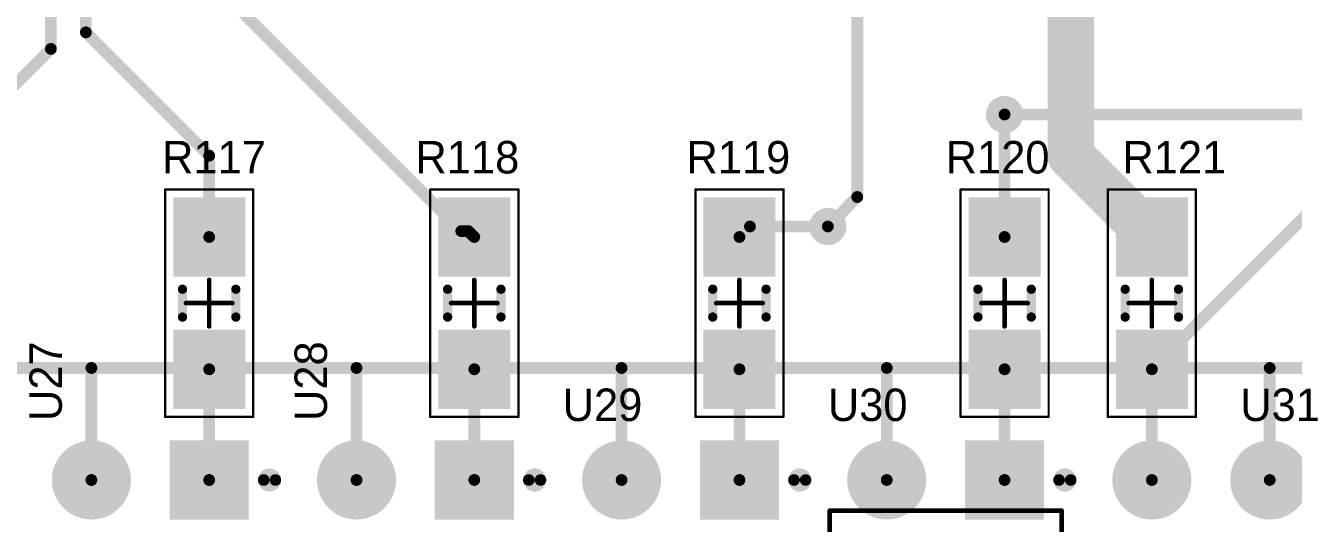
# Model space of a CAD drawing. Header units: millimetres. Extents: x 37 to 246, y 26 to 184.
# Drawn here: x 81.13 to 108.47, y 91.14 to 101.87 of the extents above; entities that cross this region are included whole.
import ezdxf

# ---------------------------------------------------------------- set-up
doc = ezdxf.new("R2010")
doc.units = ezdxf.units.MM
for name, color, linetype in [('BottomLayer', 5, 'Continuous'), ('BottomSolder', 6, 'Continuous'), ('Mechanical13', 56, 'Continuous'), ('Mechanical15', 56, 'Continuous'), ('MultiLayer', 9, 'Continuous'), ('PadHoleLayer', 156, 'Continuous'), ('TopLayer', 1, 'Continuous'), ('TopOverlay', 2, 'Continuous'), ('TopPaste', 8, 'Continuous'), ('TopSolder', 216, 'Continuous'), ('ViaHoleLayer', 16, 'Continuous')]:
    doc.layers.add(name, color=color, linetype=linetype)

msp = doc.modelspace()

# ---------------------------------------------------------------- linework, layer by layer
at = {"layer": 'BottomLayer', "const_width": 0.254}
for points in [[(99.06, 98.171), (99.06, 123.825)], [(102.235, 99.949), (109.474, 99.949)], [(98.425, 97.536), (99.06, 98.171)], [(76.835, 94.488), (82.55, 94.488)], [(82.55, 94.488), (88.265, 94.488)], [(82.55, 92.075), (82.55, 94.488)], [(88.265, 94.488), (93.98, 94.488)], [(88.265, 92.075), (88.265, 94.488)], [(93.979, 94.487), (93.98, 94.488)], [(93.979, 92.075), (93.979, 94.487)], [(93.98, 94.488), (99.695, 94.488)], [(99.695, 94.488), (107.95, 94.488)], [(99.695, 92.075), (99.695, 94.488)], [(107.949, 94.487), (107.95, 94.488)], [(107.949, 92.075), (107.949, 94.487)], [(107.95, 94.488), (113.665, 94.488)]]:
    msp.add_lwpolyline(points, dxfattribs=at)
at = {"layer": 'BottomLayer'}
for points, const_width in [([(102.035, 99.949, 1), (102.435, 99.949, 1)], 0.4), ([(102.171, 99.949, 1), (102.299, 99.949, 1)], 0.127), ([(98.996, 98.171, 1), (99.123, 98.171, 1)], 0.127), ([(98.996, 98.171, 1), (99.123, 98.171, 1)], 0.127), ([(98.225, 97.536, 1), (98.625, 97.536, 1)], 0.4), ([(98.361, 97.536, 1), (98.488, 97.536, 1)], 0.127), ([(82.486, 94.488, 1), (82.614, 94.488, 1)], 0.127), ([(82.486, 94.488, 1), (82.614, 94.488, 1)], 0.127), ([(82.486, 94.488, 1), (82.614, 94.488, 1)], 0.127), ([(88.201, 94.488, 1), (88.328, 94.488, 1)], 0.127), ([(88.201, 94.488, 1), (88.328, 94.488, 1)], 0.127), ([(88.201, 94.488, 1), (88.328, 94.488, 1)], 0.127), ([(93.916, 94.487, 1), (94.043, 94.487, 1)], 0.127), ([(93.916, 94.487, 1), (94.043, 94.487, 1)], 0.127), ([(93.916, 94.488, 1), (94.043, 94.488, 1)], 0.127), ([(93.916, 94.488, 1), (94.043, 94.488, 1)], 0.127), ([(93.916, 94.488, 1), (94.043, 94.488, 1)], 0.127), ([(99.631, 94.488, 1), (99.758, 94.488, 1)], 0.127), ([(99.631, 94.488, 1), (99.758, 94.488, 1)], 0.127), ([(99.631, 94.488, 1), (99.758, 94.488, 1)], 0.127), ([(107.886, 94.487, 1), (108.013, 94.487, 1)], 0.127), ([(107.886, 94.487, 1), (108.013, 94.487, 1)], 0.127), ([(107.886, 94.488, 1), (108.013, 94.488, 1)], 0.127), ([(107.886, 94.488, 1), (108.013, 94.488, 1)], 0.127), ([(107.886, 94.488, 1), (108.013, 94.488, 1)], 0.127), ([(82.175, 92.075, 1), (82.925, 92.075, 1)], 0.75), ([(87.89, 92.075, 1), (88.64, 92.075, 1)], 0.75), ([(93.604, 92.075, 1), (94.354, 92.075, 1)], 0.75), ([(99.32, 92.075, 1), (100.07, 92.075, 1)], 0.75), ([(105.034, 92.075, 1), (105.784, 92.075, 1)], 0.75), ([(107.574, 92.075, 1), (108.324, 92.075, 1)], 0.75), ([(82.486, 92.075, 1), (82.614, 92.075, 1)], 0.127), ([(88.201, 92.075, 1), (88.328, 92.075, 1)], 0.127), ([(93.916, 92.075, 1), (94.043, 92.075, 1)], 0.127), ([(99.631, 92.075, 1), (99.758, 92.075, 1)], 0.127), ([(107.886, 92.075, 1), (108.013, 92.075, 1)], 0.127)]:
    msp.add_lwpolyline(points, format="xyb", close=True, dxfattribs=dict(at, const_width=const_width))
for points in [[(84.34, 92.825), (84.34, 91.325), (85.84, 92.825), (85.84, 91.325)], [(90.055, 92.825), (90.055, 91.325), (91.555, 92.825), (91.555, 91.325)], [(95.769, 92.825), (95.769, 91.325), (97.269, 92.825), (97.269, 91.325)], [(101.485, 92.825), (101.485, 91.325), (102.985, 92.825), (102.985, 91.325)]]:
    msp.add_solid(points, dxfattribs=at)
at = {"layer": 'BottomSolder', "const_width": 0.852}
for points in [[(82.124, 92.075, 1), (82.976, 92.075, 1)], [(87.839, 92.075, 1), (88.691, 92.075, 1)], [(93.553, 92.075, 1), (94.405, 92.075, 1)], [(99.269, 92.075, 1), (100.121, 92.075, 1)], [(104.983, 92.075, 1), (105.835, 92.075, 1)], [(107.523, 92.075, 1), (108.375, 92.075, 1)]]:
    msp.add_lwpolyline(points, format="xyb", close=True, dxfattribs=at)
at = {"layer": 'BottomSolder'}
for points in [[(84.238, 92.927), (84.238, 91.223), (85.942, 92.927), (85.942, 91.223)], [(89.953, 92.927), (89.953, 91.223), (91.657, 92.927), (91.657, 91.223)], [(95.668, 92.927), (95.668, 91.223), (97.371, 92.927), (97.371, 91.223)], [(101.383, 92.927), (101.383, 91.223), (103.087, 92.927), (103.087, 91.223)]]:
    msp.add_solid(points, dxfattribs=at)
at = {"layer": 'Mechanical13', "const_width": 0.1}
for points in [[(98.465, 91.415), (103.465, 91.415)], [(98.465, 85.115), (98.465, 91.415)], [(103.465, 85.115), (103.465, 91.415)]]:
    msp.add_lwpolyline(points, dxfattribs=at)
at = {"layer": 'Mechanical13', "const_width": 0.05}
for points in [[(98.44, 91.415, 1), (98.49, 91.415, 1)], [(98.44, 91.415, 1), (98.49, 91.415, 1)], [(103.44, 91.415, 1), (103.49, 91.415, 1)], [(103.44, 91.415, 1), (103.49, 91.415, 1)]]:
    msp.add_lwpolyline(points, format="xyb", close=True, dxfattribs=at)
at = {"layer": 'Mechanical15'}
for points, const_width in [([(84.139, 98.335), (86.039, 98.335)], 0.05), ([(84.139, 93.435), (84.139, 98.335)], 0.05), ([(86.039, 93.435), (86.039, 98.335)], 0.05), ([(89.854, 93.435), (89.854, 98.335)], 0.05), ([(89.854, 98.335), (91.754, 98.335)], 0.05), ([(91.754, 93.435), (91.754, 98.335)], 0.05), ([(95.569, 93.435), (95.569, 98.335)], 0.05), ([(95.569, 98.335), (97.469, 98.335)], 0.05), ([(97.469, 93.435), (97.469, 98.335)], 0.05), ([(101.285, 93.435), (101.285, 98.335)], 0.05), ([(101.285, 98.335), (103.185, 98.335)], 0.05), ([(103.185, 93.435), (103.185, 98.335)], 0.05), ([(104.459, 98.335), (106.359, 98.335)], 0.05), ([(104.459, 93.435), (104.459, 98.335)], 0.05), ([(106.359, 93.435), (106.359, 98.335)], 0.05), ([(85.089, 95.385), (85.089, 96.385)], 0.1), ([(90.804, 95.385), (90.804, 96.385)], 0.1), ([(96.519, 95.385), (96.519, 96.385)], 0.1), ([(102.235, 95.385), (102.235, 96.385)], 0.1), ([(105.409, 95.385), (105.409, 96.385)], 0.1), ([(84.589, 95.885), (85.589, 95.885)], 0.1), ([(90.304, 95.885), (91.304, 95.885)], 0.1), ([(96.019, 95.885), (97.019, 95.885)], 0.1), ([(101.735, 95.885), (102.735, 95.885)], 0.1), ([(104.909, 95.885), (105.909, 95.885)], 0.1), ([(84.139, 93.435), (86.039, 93.435)], 0.05), ([(89.854, 93.435), (91.754, 93.435)], 0.05), ([(95.569, 93.435), (97.469, 93.435)], 0.05), ([(101.285, 93.435), (103.185, 93.435)], 0.05), ([(104.459, 93.435), (106.359, 93.435)], 0.05)]:
    msp.add_lwpolyline(points, dxfattribs=dict(at, const_width=const_width))
for points, const_width in [([(84.127, 98.335, 1), (84.152, 98.335, 1)], 0.025), ([(84.127, 98.335, 1), (84.152, 98.335, 1)], 0.025), ([(86.027, 98.335, 1), (86.052, 98.335, 1)], 0.025), ([(86.027, 98.335, 1), (86.052, 98.335, 1)], 0.025), ([(89.842, 98.335, 1), (89.867, 98.335, 1)], 0.025), ([(89.842, 98.335, 1), (89.867, 98.335, 1)], 0.025), ([(91.742, 98.335, 1), (91.767, 98.335, 1)], 0.025), ([(91.742, 98.335, 1), (91.767, 98.335, 1)], 0.025), ([(95.557, 98.335, 1), (95.582, 98.335, 1)], 0.025), ([(95.557, 98.335, 1), (95.582, 98.335, 1)], 0.025), ([(97.457, 98.335, 1), (97.482, 98.335, 1)], 0.025), ([(97.457, 98.335, 1), (97.482, 98.335, 1)], 0.025), ([(101.273, 98.335, 1), (101.297, 98.335, 1)], 0.025), ([(101.273, 98.335, 1), (101.297, 98.335, 1)], 0.025), ([(103.173, 98.335, 1), (103.197, 98.335, 1)], 0.025), ([(103.173, 98.335, 1), (103.197, 98.335, 1)], 0.025), ([(104.447, 98.335, 1), (104.472, 98.335, 1)], 0.025), ([(104.447, 98.335, 1), (104.472, 98.335, 1)], 0.025), ([(106.347, 98.335, 1), (106.372, 98.335, 1)], 0.025), ([(106.347, 98.335, 1), (106.372, 98.335, 1)], 0.025), ([(85.064, 96.385, 1), (85.114, 96.385, 1)], 0.05), ([(90.779, 96.385, 1), (90.829, 96.385, 1)], 0.05), ([(96.494, 96.385, 1), (96.544, 96.385, 1)], 0.05), ([(102.21, 96.385, 1), (102.26, 96.385, 1)], 0.05), ([(105.384, 96.385, 1), (105.434, 96.385, 1)], 0.05), ([(84.564, 95.885, 1), (84.614, 95.885, 1)], 0.05), ([(85.564, 95.885, 1), (85.614, 95.885, 1)], 0.05), ([(90.279, 95.885, 1), (90.329, 95.885, 1)], 0.05), ([(91.279, 95.885, 1), (91.329, 95.885, 1)], 0.05), ([(95.994, 95.885, 1), (96.044, 95.885, 1)], 0.05), ([(96.994, 95.885, 1), (97.044, 95.885, 1)], 0.05), ([(101.71, 95.885, 1), (101.76, 95.885, 1)], 0.05), ([(102.71, 95.885, 1), (102.76, 95.885, 1)], 0.05), ([(104.884, 95.885, 1), (104.934, 95.885, 1)], 0.05), ([(105.884, 95.885, 1), (105.934, 95.885, 1)], 0.05), ([(85.064, 95.385, 1), (85.114, 95.385, 1)], 0.05), ([(90.779, 95.385, 1), (90.829, 95.385, 1)], 0.05), ([(96.494, 95.385, 1), (96.544, 95.385, 1)], 0.05), ([(102.21, 95.385, 1), (102.26, 95.385, 1)], 0.05), ([(105.384, 95.385, 1), (105.434, 95.385, 1)], 0.05), ([(84.127, 93.435, 1), (84.152, 93.435, 1)], 0.025), ([(84.127, 93.435, 1), (84.152, 93.435, 1)], 0.025), ([(86.027, 93.435, 1), (86.052, 93.435, 1)], 0.025), ([(86.027, 93.435, 1), (86.052, 93.435, 1)], 0.025), ([(89.842, 93.435, 1), (89.867, 93.435, 1)], 0.025), ([(89.842, 93.435, 1), (89.867, 93.435, 1)], 0.025), ([(91.742, 93.435, 1), (91.767, 93.435, 1)], 0.025), ([(91.742, 93.435, 1), (91.767, 93.435, 1)], 0.025), ([(95.557, 93.435, 1), (95.582, 93.435, 1)], 0.025), ([(95.557, 93.435, 1), (95.582, 93.435, 1)], 0.025), ([(97.457, 93.435, 1), (97.482, 93.435, 1)], 0.025), ([(97.457, 93.435, 1), (97.482, 93.435, 1)], 0.025), ([(101.273, 93.435, 1), (101.297, 93.435, 1)], 0.025), ([(101.273, 93.435, 1), (101.297, 93.435, 1)], 0.025), ([(103.173, 93.435, 1), (103.197, 93.435, 1)], 0.025), ([(103.173, 93.435, 1), (103.197, 93.435, 1)], 0.025), ([(104.447, 93.435, 1), (104.472, 93.435, 1)], 0.025), ([(104.447, 93.435, 1), (104.472, 93.435, 1)], 0.025), ([(106.347, 93.435, 1), (106.372, 93.435, 1)], 0.025), ([(106.347, 93.435, 1), (106.372, 93.435, 1)], 0.025)]:
    msp.add_lwpolyline(points, format="xyb", close=True, dxfattribs=dict(at, const_width=const_width))
at = {"layer": 'MultiLayer', "const_width": 0.4}
for points in [[(102.035, 99.949, 1), (102.435, 99.949, 1)], [(98.225, 97.536, 1), (98.625, 97.536, 1)]]:
    msp.add_lwpolyline(points, format="xyb", close=True, dxfattribs=at)
at = {"layer": 'PadHoleLayer', "const_width": 0.45}
for points in [[(82.325, 92.075, 1), (82.775, 92.075, 1)], [(84.865, 92.075, 1), (85.315, 92.075, 1)], [(88.04, 92.075, 1), (88.49, 92.075, 1)], [(90.58, 92.075, 1), (91.03, 92.075, 1)], [(93.754, 92.075, 1), (94.204, 92.075, 1)], [(96.294, 92.075, 1), (96.744, 92.075, 1)], [(99.47, 92.075, 1), (99.92, 92.075, 1)], [(102.01, 92.075, 1), (102.46, 92.075, 1)], [(105.184, 92.075, 1), (105.634, 92.075, 1)], [(107.724, 92.075, 1), (108.174, 92.075, 1)]]:
    msp.add_lwpolyline(points, format="xyb", close=True, dxfattribs=at)
at = {"layer": 'TopLayer'}
for points, const_width in [([(81.677, 101.362), (81.677, 117.108)], 0.254), ([(82.431, 101.719), (82.431, 116.795)], 0.254), ([(83.185, 104.775), (90.523, 97.437)], 0.254), ([(103.66, 99.059), (103.66, 103.505)], 1), ([(82.431, 101.719), (85.089, 99.061)], 0.254), ([(79.374, 99.059), (81.677, 101.362)], 0.254), ([(102.235, 97.31), (102.235, 99.949)], 0.254), ([(103.66, 99.059), (105.409, 97.31)], 1), ([(85.089, 97.31), (85.089, 99.061)], 0.254), ([(105.409, 94.46), (109.855, 98.906)], 0.254), ([(96.519, 97.31), (96.745, 97.536)], 0.254), ([(96.745, 97.536), (98.425, 97.536)], 0.254), ([(90.523, 97.437), (90.677, 97.437)], 0.254), ([(90.677, 97.437), (90.804, 97.31)], 0.254), ([(85.089, 92.076), (85.089, 94.46)], 0.254), ([(90.804, 92.076), (90.804, 94.46)], 0.254), ([(96.519, 92.075), (96.519, 94.46)], 0.254), ([(102.235, 92.075), (102.235, 94.46)], 0.254), ([(105.409, 92.075), (105.409, 94.46)], 0.254), ([(85.089, 92.076), (85.09, 92.075)], 0.254), ([(90.804, 92.076), (90.805, 92.075)], 0.254)]:
    msp.add_lwpolyline(points, dxfattribs=dict(at, const_width=const_width))
for points, const_width in [([(82.368, 101.719, 1), (82.495, 101.719, 1)], 0.127), ([(82.368, 101.719, 1), (82.495, 101.719, 1)], 0.127), ([(81.614, 101.362, 1), (81.741, 101.362, 1)], 0.127), ([(81.614, 101.362, 1), (81.741, 101.362, 1)], 0.127), ([(102.035, 99.949, 1), (102.435, 99.949, 1)], 0.4), ([(102.171, 99.949, 1), (102.299, 99.949, 1)], 0.127), ([(103.41, 99.059, 1), (103.91, 99.059, 1)], 0.5), ([(103.41, 99.059, 1), (103.91, 99.059, 1)], 0.5), ([(85.026, 99.061, 1), (85.153, 99.061, 1)], 0.127), ([(85.026, 99.061, 1), (85.153, 99.061, 1)], 0.127), ([(98.225, 97.536, 1), (98.625, 97.536, 1)], 0.4), ([(96.682, 97.536, 1), (96.809, 97.536, 1)], 0.127), ([(96.682, 97.536, 1), (96.809, 97.536, 1)], 0.127), ([(98.361, 97.536, 1), (98.488, 97.536, 1)], 0.127), ([(105.159, 97.31, 1), (105.659, 97.31, 1)], 0.5), ([(85.026, 97.31, 1), (85.153, 97.31, 1)], 0.127), ([(90.46, 97.437, 1), (90.587, 97.437, 1)], 0.127), ([(90.46, 97.437, 1), (90.587, 97.437, 1)], 0.127), ([(90.614, 97.437, 1), (90.741, 97.437, 1)], 0.127), ([(90.614, 97.437, 1), (90.741, 97.437, 1)], 0.127), ([(90.741, 97.31, 1), (90.868, 97.31, 1)], 0.127), ([(96.456, 97.31, 1), (96.583, 97.31, 1)], 0.127), ([(102.171, 97.31, 1), (102.299, 97.31, 1)], 0.127), ([(85.026, 94.46, 1), (85.153, 94.46, 1)], 0.127), ([(90.741, 94.46, 1), (90.868, 94.46, 1)], 0.127), ([(96.456, 94.46, 1), (96.583, 94.46, 1)], 0.127), ([(102.171, 94.46, 1), (102.299, 94.46, 1)], 0.127), ([(105.346, 94.46, 1), (105.473, 94.46, 1)], 0.127), ([(105.346, 94.46, 1), (105.473, 94.46, 1)], 0.127), ([(82.175, 92.075, 1), (82.925, 92.075, 1)], 0.75), ([(87.89, 92.075, 1), (88.64, 92.075, 1)], 0.75), ([(93.604, 92.075, 1), (94.354, 92.075, 1)], 0.75), ([(99.32, 92.075, 1), (100.07, 92.075, 1)], 0.75), ([(105.034, 92.075, 1), (105.784, 92.075, 1)], 0.75), ([(107.574, 92.075, 1), (108.324, 92.075, 1)], 0.75), ([(85.026, 92.076, 1), (85.153, 92.076, 1)], 0.127), ([(85.026, 92.076, 1), (85.153, 92.076, 1)], 0.127), ([(85.026, 92.075, 1), (85.153, 92.075, 1)], 0.127), ([(90.741, 92.076, 1), (90.868, 92.076, 1)], 0.127), ([(90.741, 92.076, 1), (90.868, 92.076, 1)], 0.127), ([(90.741, 92.075, 1), (90.868, 92.075, 1)], 0.127), ([(96.456, 92.075, 1), (96.583, 92.075, 1)], 0.127), ([(102.171, 92.075, 1), (102.299, 92.075, 1)], 0.127), ([(105.346, 92.075, 1), (105.473, 92.075, 1)], 0.127)]:
    msp.add_lwpolyline(points, format="xyb", close=True, dxfattribs=dict(at, const_width=const_width))
for points in [[(85.764, 98.06), (84.414, 98.06), (85.764, 96.56), (84.414, 96.56)], [(91.479, 98.06), (90.129, 98.06), (91.479, 96.56), (90.129, 96.56)], [(97.194, 98.06), (95.844, 98.06), (97.194, 96.56), (95.844, 96.56)], [(102.91, 98.06), (101.56, 98.06), (102.91, 96.56), (101.56, 96.56)], [(106.084, 98.06), (104.734, 98.06), (106.084, 96.56), (104.734, 96.56)], [(85.764, 95.21), (84.414, 95.21), (85.764, 93.71), (84.414, 93.71)], [(91.479, 95.21), (90.129, 95.21), (91.479, 93.71), (90.129, 93.71)], [(97.194, 95.21), (95.844, 95.21), (97.194, 93.71), (95.844, 93.71)], [(102.91, 95.21), (101.56, 95.21), (102.91, 93.71), (101.56, 93.71)], [(106.084, 95.21), (104.734, 95.21), (106.084, 93.71), (104.734, 93.71)], [(84.34, 92.825), (84.34, 91.325), (85.84, 92.825), (85.84, 91.325)], [(90.055, 92.825), (90.055, 91.325), (91.555, 92.825), (91.555, 91.325)], [(95.769, 92.825), (95.769, 91.325), (97.269, 92.825), (97.269, 91.325)], [(101.485, 92.825), (101.485, 91.325), (102.985, 92.825), (102.985, 91.325)]]:
    msp.add_solid(points, dxfattribs=at)
at = {"layer": 'TopOverlay', "const_width": 0.2}
for points in [[(84.514, 95.585), (84.514, 96.185)], [(85.664, 95.585), (85.664, 96.185)], [(90.229, 95.585), (90.229, 96.185)], [(91.379, 95.585), (91.379, 96.185)], [(95.944, 95.585), (95.944, 96.185)], [(97.094, 95.585), (97.094, 96.185)], [(101.66, 95.585), (101.66, 96.185)], [(102.81, 95.585), (102.81, 96.185)], [(104.834, 95.585), (104.834, 96.185)], [(105.984, 95.585), (105.984, 96.185)]]:
    msp.add_lwpolyline(points, dxfattribs=at)
at = {"layer": 'TopOverlay'}
for points, const_width in [([(84.464, 96.185, 1), (84.564, 96.185, 1)], 0.1), ([(85.614, 96.185, 1), (85.714, 96.185, 1)], 0.1), ([(90.179, 96.185, 1), (90.279, 96.185, 1)], 0.1), ([(91.329, 96.185, 1), (91.429, 96.185, 1)], 0.1), ([(95.894, 96.185, 1), (95.994, 96.185, 1)], 0.1), ([(97.044, 96.185, 1), (97.144, 96.185, 1)], 0.1), ([(101.61, 96.185, 1), (101.71, 96.185, 1)], 0.1), ([(102.76, 96.185, 1), (102.86, 96.185, 1)], 0.1), ([(104.784, 96.185, 1), (104.884, 96.185, 1)], 0.1), ([(105.934, 96.185, 1), (106.034, 96.185, 1)], 0.1), ([(84.464, 95.585, 1), (84.564, 95.585, 1)], 0.1), ([(85.614, 95.585, 1), (85.714, 95.585, 1)], 0.1), ([(90.179, 95.585, 1), (90.279, 95.585, 1)], 0.1), ([(91.329, 95.585, 1), (91.429, 95.585, 1)], 0.1), ([(95.894, 95.585, 1), (95.994, 95.585, 1)], 0.1), ([(97.044, 95.585, 1), (97.144, 95.585, 1)], 0.1), ([(101.61, 95.585, 1), (101.71, 95.585, 1)], 0.1), ([(102.76, 95.585, 1), (102.86, 95.585, 1)], 0.1), ([(104.784, 95.585, 1), (104.884, 95.585, 1)], 0.1), ([(105.934, 95.585, 1), (106.034, 95.585, 1)], 0.1), ([(86.515, 92.075, 1), (86.265, 92.075, 1)], 0.25), ([(86.202, 92.075, 1), (86.327, 92.075, 1)], 0.125), ([(86.453, 92.075, 1), (86.578, 92.075, 1)], 0.125), ([(92.23, 92.075, 1), (91.98, 92.075, 1)], 0.25), ([(91.917, 92.075, 1), (92.042, 92.075, 1)], 0.125), ([(92.168, 92.075, 1), (92.293, 92.075, 1)], 0.125), ([(97.944, 92.075, 1), (97.694, 92.075, 1)], 0.25), ([(97.632, 92.075, 1), (97.757, 92.075, 1)], 0.125), ([(97.882, 92.075, 1), (98.007, 92.075, 1)], 0.125), ([(103.66, 92.075, 1), (103.41, 92.075, 1)], 0.25), ([(103.347, 92.075, 1), (103.472, 92.075, 1)], 0.125), ([(103.598, 92.075, 1), (103.723, 92.075, 1)], 0.125)]:
    msp.add_lwpolyline(points, format="xyb", close=True, dxfattribs=dict(at, const_width=const_width))
at = {"layer": 'TopPaste'}
for points in [[(85.764, 98.06), (84.414, 98.06), (85.764, 96.56), (84.414, 96.56)], [(91.479, 98.06), (90.129, 98.06), (91.479, 96.56), (90.129, 96.56)], [(97.194, 98.06), (95.844, 98.06), (97.194, 96.56), (95.844, 96.56)], [(102.91, 98.06), (101.56, 98.06), (102.91, 96.56), (101.56, 96.56)], [(106.084, 98.06), (104.734, 98.06), (106.084, 96.56), (104.734, 96.56)], [(85.764, 95.21), (84.414, 95.21), (85.764, 93.71), (84.414, 93.71)], [(91.479, 95.21), (90.129, 95.21), (91.479, 93.71), (90.129, 93.71)], [(97.194, 95.21), (95.844, 95.21), (97.194, 93.71), (95.844, 93.71)], [(102.91, 95.21), (101.56, 95.21), (102.91, 93.71), (101.56, 93.71)], [(106.084, 95.21), (104.734, 95.21), (106.084, 93.71), (104.734, 93.71)]]:
    msp.add_solid(points, dxfattribs=at)
at = {"layer": 'TopSolder', "const_width": 0.852}
for points in [[(82.124, 92.075, 1), (82.976, 92.075, 1)], [(87.839, 92.075, 1), (88.691, 92.075, 1)], [(93.553, 92.075, 1), (94.405, 92.075, 1)], [(99.269, 92.075, 1), (100.121, 92.075, 1)], [(104.983, 92.075, 1), (105.835, 92.075, 1)], [(107.523, 92.075, 1), (108.375, 92.075, 1)]]:
    msp.add_lwpolyline(points, format="xyb", close=True, dxfattribs=at)
at = {"layer": 'TopSolder'}
for points in [[(85.866, 98.162), (84.313, 98.162), (85.866, 96.458), (84.313, 96.458)], [(91.581, 98.162), (90.028, 98.162), (91.581, 96.458), (90.028, 96.458)], [(97.296, 98.162), (95.743, 98.162), (97.296, 96.458), (95.743, 96.458)], [(103.012, 98.162), (101.458, 98.162), (103.012, 96.458), (101.458, 96.458)], [(106.186, 98.162), (104.633, 98.162), (106.186, 96.458), (104.633, 96.458)], [(85.866, 95.312), (84.313, 95.312), (85.866, 93.608), (84.313, 93.608)], [(91.581, 95.312), (90.028, 95.312), (91.581, 93.608), (90.028, 93.608)], [(97.296, 95.312), (95.743, 95.312), (97.296, 93.608), (95.743, 93.608)], [(103.012, 95.312), (101.458, 95.312), (103.012, 93.608), (101.458, 93.608)], [(106.186, 95.312), (104.633, 95.312), (106.186, 93.608), (104.633, 93.608)], [(84.238, 92.927), (84.238, 91.223), (85.942, 92.927), (85.942, 91.223)], [(89.953, 92.927), (89.953, 91.223), (91.657, 92.927), (91.657, 91.223)], [(95.668, 92.927), (95.668, 91.223), (97.371, 92.927), (97.371, 91.223)], [(101.383, 92.927), (101.383, 91.223), (103.087, 92.927), (103.087, 91.223)]]:
    msp.add_solid(points, dxfattribs=at)
at = {"layer": 'ViaHoleLayer', "const_width": 0.2}
for points in [[(102.135, 99.949, 1), (102.335, 99.949, 1)], [(98.325, 97.536, 1), (98.525, 97.536, 1)]]:
    msp.add_lwpolyline(points, format="xyb", close=True, dxfattribs=at)

# ---------------------------------------------------------------- texts
at = {"layer": 'TopOverlay'}
for s, p in [('R117', (84.074, 98.679)), ('R118', (89.535, 98.679)), ('R119', (95.377, 98.679)), ('R120', (100.965, 98.679)), ('R121', (104.775, 98.679)), ('U29', (92.709, 93.345)), ('U30', (98.425, 93.345)), ('U31', (107.315, 93.345))]:
    msp.add_text(s, height=0.7, dxfattribs=at).set_placement(p)
for s, p in [('U27', (81.914, 93.345)), ('U28', (87.629, 93.345))]:
    msp.add_text(s, height=0.7, rotation=90, dxfattribs=at).set_placement(p)

doc.saveas('drawing.dxf')
